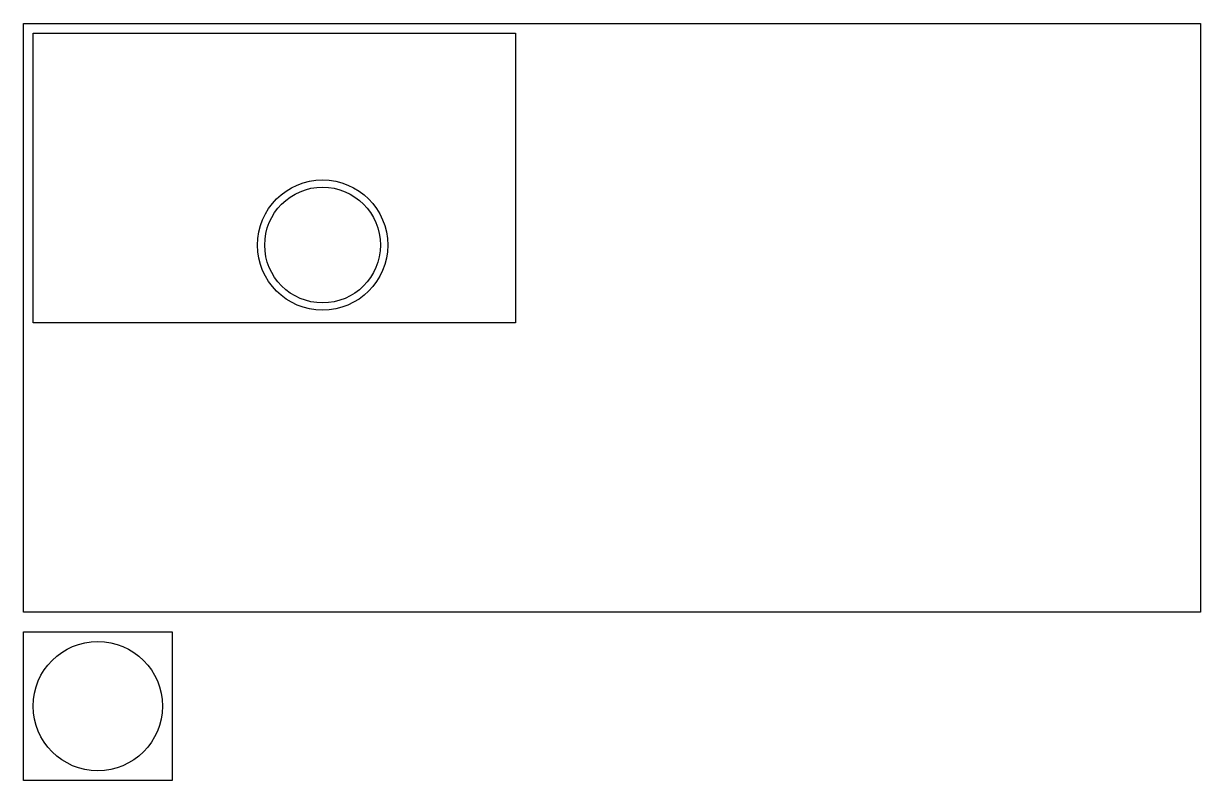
# Model space of a CAD drawing. Header units: millimetres. Extents: x 0 to 2440, y -1569 to 0.
import ezdxf

# ---------------------------------------------------------------- set-up
doc = ezdxf.new("R2010")
doc.units = ezdxf.units.MM
for name, color, linetype in [('BOARDS', 7, 'CONTINUOUS'), ('HOLES DIAM 240.00 D 18.00', 1, 'CONTINUOUS'), ('INSETS D 6.00', 3, 'CONTINUOUS'), ('PERIMETER D 18.00', 5, 'CONTINUOUS'), ('PERIMETER D 4.00', 5, 'CONTINUOUS')]:
    doc.layers.add(name, color=color, linetype=linetype)

msp = doc.modelspace()

# ---------------------------------------------------------------- linework, layer by layer
at = {"layer": 'BOARDS'}
for points in [[(0, 0), (2440, 0), (2440, -1220), (0, -1220)], [(0, -1260.64), (308, -1260.64), (308, -1568.64), (0, -1568.64)]]:
    msp.add_lwpolyline(points, close=True, dxfattribs=at)
at = {"layer": 'HOLES DIAM 240.00 D 18.00'}
msp.add_circle((620, -459), 120, dxfattribs=at)
at = {"layer": 'INSETS D 6.00'}
for radius in [135, 120]:
    msp.add_circle((620, -459), radius, dxfattribs=at)
at = {"layer": 'PERIMETER D 18.00'}
msp.add_lwpolyline([(20, -620), (20, -20), (1020, -20), (1020, -620)], close=True, dxfattribs=at)
at = {"layer": 'PERIMETER D 4.00'}
msp.add_circle((154, -1414.64), 134, dxfattribs=at)

doc.saveas('drawing.dxf')
